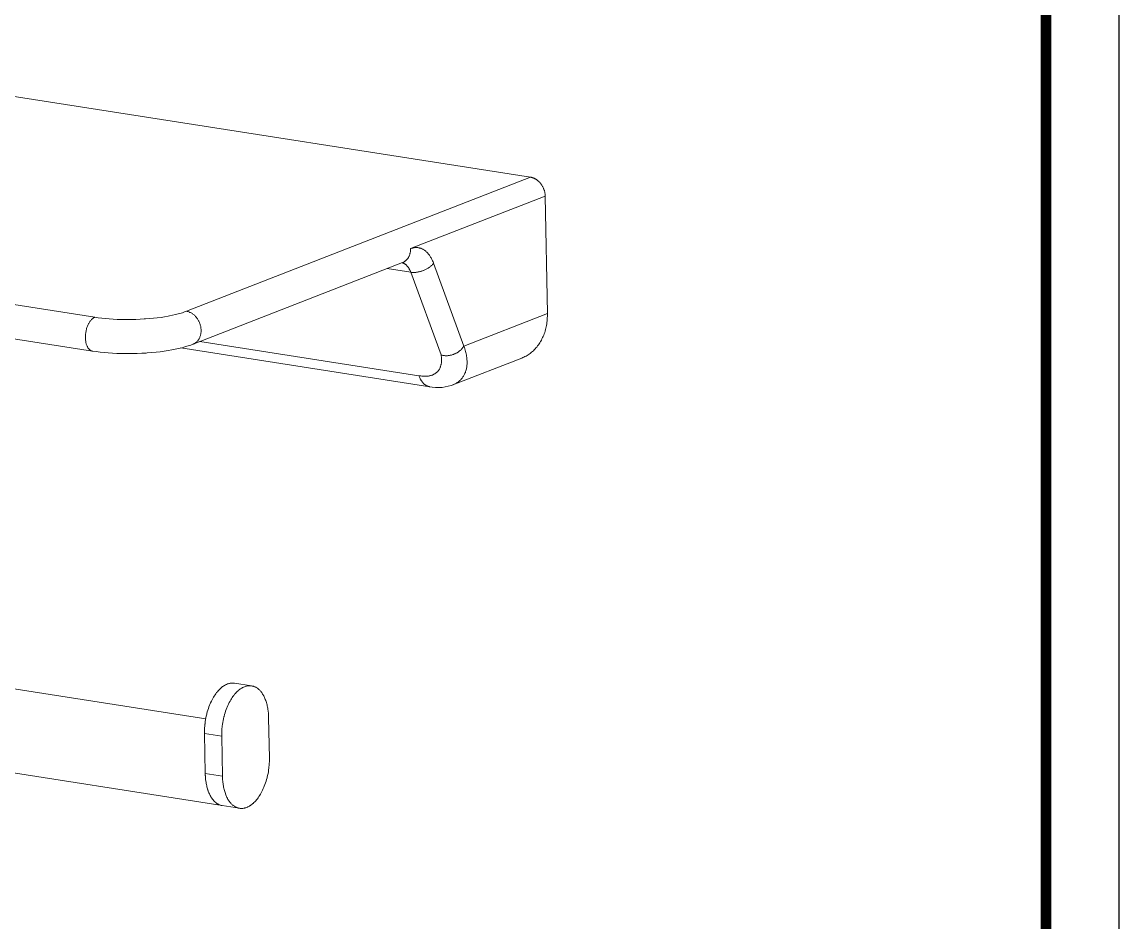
# Model space of a CAD drawing. Extents: x 16296680691 to 16296681342, y -37409619635 to -37409619158.
# Drawn here: x 16296681183.7 to 16296681341.9, y -37409619397 to -37409619267.1 of the extents above; entities that cross this region are included whole.
import ezdxf

# ---------------------------------------------------------------- set-up
doc = ezdxf.new("R2010")
doc.units = 0
doc.header["$LTSCALE"] = 10
doc.header["$MEASUREMENT"] = 0
doc.layers.get('0').update_dxf_attribs({"linetype": 'CONTINUOUS'})
doc.layers.add('02___PRT_ALL_AXES', color=7, linetype='CONTINUOUS')

msp = doc.modelspace()

# ---------------------------------------------------------------- linework, layer by layer
at = {"ltscale": 0.5}
msp.add_lwpolyline([(16296680690.9, -37409619635.49), (16296681341.9, -37409619635.49), (16296681341.9, -37409619158.49), (16296680690.9, -37409619158.49)], close=True, dxfattribs=at)
at = {"color": 5, "linetype": 'ByBlock', "lineweight": 200, "const_width": 1.5}
msp.add_lwpolyline([(16296680701.37, -37409619615.07), (16296681331.37, -37409619615.07), (16296681331.37, -37409619169.57), (16296680701.37, -37409619169.57)], close=True, dxfattribs=at)
at = {"color": 7, "lineweight": 5}
for points in [[(16296681210.05, -37409619369.78), (16296681210.05, -37409619369.52), (16296681210.05, -37409619369.26), (16296681210.06, -37409619368.99), (16296681210.08, -37409619368.73), (16296681210.11, -37409619368.46), (16296681210.12, -37409619368.39), (16296681210.12, -37409619368.34), (16296681210.16, -37409619368.07), (16296681210.2, -37409619367.8), (16296681210.25, -37409619367.53), (16296681210.3, -37409619367.27), (16296681210.37, -37409619367.01), (16296681210.39, -37409619366.93), (16296681210.45, -37409619366.68), (16296681210.53, -37409619366.43), (16296681210.61, -37409619366.18), (16296681210.69, -37409619365.94), (16296681210.78, -37409619365.7), (16296681210.83, -37409619365.59), (16296681210.93, -37409619365.37), (16296681211.03, -37409619365.15), (16296681211.13, -37409619364.94), (16296681211.24, -37409619364.74), (16296681211.35, -37409619364.55), (16296681211.45, -37409619364.4), (16296681211.56, -37409619364.22), (16296681211.68, -37409619364.05), (16296681211.79, -37409619363.9), (16296681211.91, -37409619363.76), (16296681212.03, -37409619363.62), (16296681212.16, -37409619363.48), (16296681212.28, -37409619363.36), (16296681212.4, -37409619363.24), (16296681212.42, -37409619363.23), (16296681212.54, -37409619363.12), (16296681212.66, -37409619363.03), (16296681212.78, -37409619362.94), (16296681212.82, -37409619362.92), (16296681212.94, -37409619362.85), (16296681213.06, -37409619362.78), (16296681213.18, -37409619362.72), (16296681213.22, -37409619362.7), (16296681213.34, -37409619362.65), (16296681213.46, -37409619362.61), (16296681213.57, -37409619362.58), (16296681213.63, -37409619362.56), (16296681213.74, -37409619362.54), (16296681213.86, -37409619362.52), (16296681213.97, -37409619362.51), (16296681214.03, -37409619362.51), (16296681214.14, -37409619362.51), (16296681214.25, -37409619362.52), (16296681214.36, -37409619362.53)], [(16296681212.52, -37409619370.17), (16296681212.52, -37409619369.91), (16296681212.53, -37409619369.64), (16296681212.54, -37409619369.38), (16296681212.56, -37409619369.11), (16296681212.59, -37409619368.85), (16296681212.59, -37409619368.78), (16296681212.6, -37409619368.73), (16296681212.63, -37409619368.46), (16296681212.68, -37409619368.19), (16296681212.73, -37409619367.92), (16296681212.78, -37409619367.66), (16296681212.84, -37409619367.4), (16296681212.86, -37409619367.32), (16296681212.93, -37409619367.06), (16296681213.01, -37409619366.81), (16296681213.09, -37409619366.57), (16296681213.17, -37409619366.33), (16296681213.26, -37409619366.09), (16296681213.31, -37409619365.98), (16296681213.41, -37409619365.75), (16296681213.51, -37409619365.54), (16296681213.61, -37409619365.33), (16296681213.72, -37409619365.13), (16296681213.83, -37409619364.94), (16296681213.92, -37409619364.78), (16296681214.04, -37409619364.61), (16296681214.15, -37409619364.44), (16296681214.27, -37409619364.29), (16296681214.38, -37409619364.14), (16296681214.5, -37409619364), (16296681214.63, -37409619363.87), (16296681214.75, -37409619363.74), (16296681214.88, -37409619363.63), (16296681214.9, -37409619363.61), (16296681215.02, -37409619363.51), (16296681215.14, -37409619363.42), (16296681215.26, -37409619363.33), (16296681215.3, -37409619363.31), (16296681215.42, -37409619363.23), (16296681215.54, -37409619363.17), (16296681215.65, -37409619363.11), (16296681215.7, -37409619363.09), (16296681215.82, -37409619363.04), (16296681215.94, -37409619363), (16296681216.05, -37409619362.96), (16296681216.11, -37409619362.95), (16296681216.22, -37409619362.93), (16296681216.34, -37409619362.91), (16296681216.45, -37409619362.9), (16296681216.5, -37409619362.9), (16296681216.62, -37409619362.9), (16296681216.73, -37409619362.91), (16296681216.84, -37409619362.92)], [(16296681216.84, -37409619362.92), (16296681214.36, -37409619362.53)], [(16296681216.84, -37409619362.92), (16296681216.92, -37409619362.94), (16296681217.01, -37409619362.95), (16296681217.09, -37409619362.98), (16296681217.17, -37409619363.01), (16296681217.25, -37409619363.04), (16296681217.34, -37409619363.07), (16296681217.42, -37409619363.11), (16296681217.5, -37409619363.16), (16296681217.58, -37409619363.21), (16296681217.66, -37409619363.26), (16296681217.73, -37409619363.32), (16296681217.8, -37409619363.37), (16296681217.88, -37409619363.44), (16296681217.95, -37409619363.51), (16296681218.03, -37409619363.58), (16296681218.1, -37409619363.66), (16296681218.17, -37409619363.75), (16296681218.22, -37409619363.8), (16296681218.29, -37409619363.9), (16296681218.36, -37409619363.99), (16296681218.42, -37409619364.1), (16296681218.49, -37409619364.21), (16296681218.55, -37409619364.32), (16296681218.58, -37409619364.36), (16296681218.64, -37409619364.48), (16296681218.7, -37409619364.61), (16296681218.76, -37409619364.74), (16296681218.81, -37409619364.87), (16296681218.87, -37409619365.02), (16296681218.87, -37409619365.03), (16296681218.92, -37409619365.18), (16296681218.97, -37409619365.33), (16296681219.01, -37409619365.49), (16296681219.06, -37409619365.65), (16296681219.09, -37409619365.79), (16296681219.13, -37409619365.97), (16296681219.16, -37409619366.14), (16296681219.19, -37409619366.32), (16296681219.22, -37409619366.5), (16296681219.23, -37409619366.63), (16296681219.25, -37409619366.82), (16296681219.27, -37409619367.02), (16296681219.28, -37409619367.21), (16296681219.29, -37409619367.41), (16296681219.29, -37409619367.53)], [(16296681219.29, -37409619367.53), (16296681219.4, -37409619373.33)], [(16296681212.52, -37409619370.17), (16296681210.05, -37409619369.78)], [(16296681210.16, -37409619375.58), (16296681210.05, -37409619369.78)], [(16296681212.63, -37409619375.97), (16296681212.52, -37409619370.17)], [(16296681219.4, -37409619373.33), (16296681219.4, -37409619373.59), (16296681219.39, -37409619373.85), (16296681219.38, -37409619374.12), (16296681219.36, -37409619374.38), (16296681219.34, -37409619374.65), (16296681219.33, -37409619374.72), (16296681219.32, -37409619374.77), (16296681219.29, -37409619375.04), (16296681219.25, -37409619375.31), (16296681219.2, -37409619375.58), (16296681219.14, -37409619375.84), (16296681219.08, -37409619376.1), (16296681219.06, -37409619376.18), (16296681218.99, -37409619376.43), (16296681218.92, -37409619376.68), (16296681218.84, -37409619376.93), (16296681218.75, -37409619377.17), (16296681218.66, -37409619377.41), (16296681218.61, -37409619377.52), (16296681218.52, -37409619377.74), (16296681218.42, -37409619377.96), (16296681218.32, -37409619378.17), (16296681218.21, -37409619378.36), (16296681218.1, -37409619378.56), (16296681218, -37409619378.71), (16296681217.89, -37409619378.89), (16296681217.77, -37409619379.06), (16296681217.66, -37409619379.21), (16296681217.54, -37409619379.35), (16296681217.42, -37409619379.49), (16296681217.29, -37409619379.63), (16296681217.17, -37409619379.75), (16296681217.05, -37409619379.87), (16296681217.03, -37409619379.88), (16296681216.91, -37409619379.99), (16296681216.78, -37409619380.08), (16296681216.66, -37409619380.17), (16296681216.63, -37409619380.19), (16296681216.51, -37409619380.26), (16296681216.39, -37409619380.33), (16296681216.27, -37409619380.39), (16296681216.22, -37409619380.41), (16296681216.1, -37409619380.46), (16296681215.99, -37409619380.5), (16296681215.87, -37409619380.53), (16296681215.82, -37409619380.55), (16296681215.7, -37409619380.57), (16296681215.59, -37409619380.59), (16296681215.48, -37409619380.6), (16296681215.42, -37409619380.6), (16296681215.31, -37409619380.6), (16296681215.2, -37409619380.59), (16296681215.09, -37409619380.58)], [(16296681212.63, -37409619375.97), (16296681210.16, -37409619375.58)], [(16296681212.61, -37409619380.19), (16296681212.53, -37409619380.17), (16296681212.44, -37409619380.16), (16296681212.36, -37409619380.13), (16296681212.27, -37409619380.1), (16296681212.19, -37409619380.07), (16296681212.11, -37409619380.04), (16296681212.03, -37409619380), (16296681211.95, -37409619379.95), (16296681211.87, -37409619379.9), (16296681211.79, -37409619379.85), (16296681211.71, -37409619379.79), (16296681211.65, -37409619379.74), (16296681211.57, -37409619379.67), (16296681211.5, -37409619379.6), (16296681211.42, -37409619379.53), (16296681211.35, -37409619379.45), (16296681211.27, -37409619379.36), (16296681211.23, -37409619379.31), (16296681211.16, -37409619379.21), (16296681211.09, -37409619379.12), (16296681211.02, -37409619379.01), (16296681210.96, -37409619378.9), (16296681210.89, -37409619378.79), (16296681210.87, -37409619378.75), (16296681210.81, -37409619378.63), (16296681210.75, -37409619378.5), (16296681210.69, -37409619378.37), (16296681210.63, -37409619378.24), (16296681210.58, -37409619378.09), (16296681210.58, -37409619378.08), (16296681210.52, -37409619377.93), (16296681210.48, -37409619377.78), (16296681210.43, -37409619377.62), (16296681210.39, -37409619377.46), (16296681210.36, -37409619377.32), (16296681210.32, -37409619377.14), (16296681210.29, -37409619376.97), (16296681210.26, -37409619376.79), (16296681210.23, -37409619376.61), (16296681210.21, -37409619376.48), (16296681210.19, -37409619376.29), (16296681210.18, -37409619376.09), (16296681210.17, -37409619375.9), (16296681210.16, -37409619375.7), (16296681210.16, -37409619375.58)], [(16296681215.09, -37409619380.58), (16296681215, -37409619380.56), (16296681214.92, -37409619380.54), (16296681214.83, -37409619380.52), (16296681214.75, -37409619380.49), (16296681214.67, -37409619380.46), (16296681214.59, -37409619380.42), (16296681214.51, -37409619380.38), (16296681214.43, -37409619380.34), (16296681214.35, -37409619380.29), (16296681214.27, -37409619380.24), (16296681214.19, -37409619380.18), (16296681214.12, -37409619380.13), (16296681214.05, -37409619380.06), (16296681213.97, -37409619379.99), (16296681213.9, -37409619379.92), (16296681213.82, -37409619379.84), (16296681213.75, -37409619379.75), (16296681213.71, -37409619379.69), (16296681213.64, -37409619379.6), (16296681213.57, -37409619379.5), (16296681213.5, -37409619379.4), (16296681213.43, -37409619379.29), (16296681213.37, -37409619379.18), (16296681213.35, -37409619379.14), (16296681213.28, -37409619379.02), (16296681213.22, -37409619378.89), (16296681213.17, -37409619378.76), (16296681213.11, -37409619378.62), (16296681213.06, -37409619378.48), (16296681213.05, -37409619378.47), (16296681213, -37409619378.32), (16296681212.95, -37409619378.17), (16296681212.91, -37409619378.01), (16296681212.87, -37409619377.85), (16296681212.83, -37409619377.7), (16296681212.8, -37409619377.53), (16296681212.76, -37409619377.36), (16296681212.73, -37409619377.18), (16296681212.71, -37409619377), (16296681212.69, -37409619376.86), (16296681212.67, -37409619376.67), (16296681212.66, -37409619376.48), (16296681212.64, -37409619376.28), (16296681212.63, -37409619376.08), (16296681212.63, -37409619375.97)], [(16296681215.09, -37409619380.58), (16296681212.61, -37409619380.19)]]:
    msp.add_lwpolyline(points, dxfattribs=at)
at = {"layer": '02___PRT_ALL_AXES', "color": 7, "lineweight": 5}
for points in [[(16296681257.06, -37409619289.55), (16296681129.08, -37409619269.53)], [(16296681257.06, -37409619289.55), (16296681207.44, -37409619308.88)], [(16296681257.06, -37409619289.55), (16296681257.13, -37409619289.56), (16296681257.2, -37409619289.58), (16296681257.27, -37409619289.6), (16296681257.34, -37409619289.62), (16296681257.41, -37409619289.64), (16296681257.48, -37409619289.67), (16296681257.55, -37409619289.7), (16296681257.62, -37409619289.73), (16296681257.69, -37409619289.77), (16296681257.76, -37409619289.8), (16296681257.83, -37409619289.84), (16296681257.85, -37409619289.86), (16296681257.92, -37409619289.9), (16296681257.99, -37409619289.95), (16296681258.05, -37409619290), (16296681258.12, -37409619290.05), (16296681258.18, -37409619290.11), (16296681258.24, -37409619290.17), (16296681258.3, -37409619290.23), (16296681258.36, -37409619290.29), (16296681258.42, -37409619290.35), (16296681258.48, -37409619290.42), (16296681258.53, -37409619290.49), (16296681258.59, -37409619290.56), (16296681258.64, -37409619290.63), (16296681258.69, -37409619290.71), (16296681258.74, -37409619290.79), (16296681258.78, -37409619290.87), (16296681258.83, -37409619290.95), (16296681258.87, -37409619291.03), (16296681258.91, -37409619291.12), (16296681258.94, -37409619291.2), (16296681258.98, -37409619291.29), (16296681258.99, -37409619291.34), (16296681259.01, -37409619291.4), (16296681259.04, -37409619291.48), (16296681259.07, -37409619291.57), (16296681259.09, -37409619291.66), (16296681259.11, -37409619291.75), (16296681259.12, -37409619291.84), (16296681259.14, -37409619291.93), (16296681259.15, -37409619292.02), (16296681259.16, -37409619292.11), (16296681259.16, -37409619292.2), (16296681259.17, -37409619292.29)], [(16296681081.95, -37409619292.18), (16296681194.24, -37409619309.75)], [(16296681259.17, -37409619292.29), (16296681239.76, -37409619299.85)], [(16296681259.17, -37409619292.29), (16296681259.48, -37409619309.21)], [(16296681193.89, -37409619314.63), (16296681081.6, -37409619297.07)], [(16296681238.6, -37409619301.86), (16296681238.66, -37409619301.84), (16296681238.71, -37409619301.81), (16296681238.77, -37409619301.78), (16296681238.82, -37409619301.75), (16296681238.88, -37409619301.72), (16296681238.93, -37409619301.68), (16296681238.98, -37409619301.65), (16296681239.03, -37409619301.61), (16296681239.08, -37409619301.56), (16296681239.13, -37409619301.52), (16296681239.18, -37409619301.48), (16296681239.22, -37409619301.43), (16296681239.26, -37409619301.38), (16296681239.31, -37409619301.33), (16296681239.35, -37409619301.27), (16296681239.39, -37409619301.22), (16296681239.42, -37409619301.16), (16296681239.46, -37409619301.11), (16296681239.49, -37409619301.04), (16296681239.52, -37409619300.98), (16296681239.55, -37409619300.92), (16296681239.58, -37409619300.85), (16296681239.61, -37409619300.78), (16296681239.63, -37409619300.71), (16296681239.65, -37409619300.64), (16296681239.67, -37409619300.56), (16296681239.69, -37409619300.49), (16296681239.71, -37409619300.41), (16296681239.72, -37409619300.33), (16296681239.73, -37409619300.25), (16296681239.74, -37409619300.17), (16296681239.75, -37409619300.09), (16296681239.75, -37409619300.01), (16296681239.76, -37409619299.93), (16296681239.76, -37409619299.85)], [(16296681239.76, -37409619299.85), (16296681239.85, -37409619299.82), (16296681239.93, -37409619299.79), (16296681240.02, -37409619299.77), (16296681240.1, -37409619299.75), (16296681240.18, -37409619299.73), (16296681240.27, -37409619299.72), (16296681240.35, -37409619299.71), (16296681240.43, -37409619299.7), (16296681240.51, -37409619299.7), (16296681240.59, -37409619299.69), (16296681240.67, -37409619299.7), (16296681240.75, -37409619299.7), (16296681240.82, -37409619299.71), (16296681240.9, -37409619299.72), (16296681240.98, -37409619299.74), (16296681241.06, -37409619299.76), (16296681241.13, -37409619299.78), (16296681241.21, -37409619299.8), (16296681241.29, -37409619299.83), (16296681241.36, -37409619299.86), (16296681241.44, -37409619299.9), (16296681241.52, -37409619299.93), (16296681241.59, -37409619299.98), (16296681241.66, -37409619300.02), (16296681241.74, -37409619300.07), (16296681241.81, -37409619300.12), (16296681241.89, -37409619300.18), (16296681241.95, -37409619300.23), (16296681242.02, -37409619300.29), (16296681242.09, -37409619300.36), (16296681242.16, -37409619300.43), (16296681242.23, -37409619300.5), (16296681242.29, -37409619300.58), (16296681242.36, -37409619300.66), (16296681242.42, -37409619300.74), (16296681242.47, -37409619300.8), (16296681242.53, -37409619300.89), (16296681242.59, -37409619300.98), (16296681242.65, -37409619301.08), (16296681242.71, -37409619301.19), (16296681242.77, -37409619301.29), (16296681242.83, -37409619301.4), (16296681242.88, -37409619301.51), (16296681242.93, -37409619301.63), (16296681242.99, -37409619301.75), (16296681243.04, -37409619301.88), (16296681243.07, -37409619301.97)], [(16296681238.6, -37409619301.86), (16296681208.39, -37409619313.63)], [(16296681238.53, -37409619301.89), (16296681238.55, -37409619301.89), (16296681238.59, -37409619301.9), (16296681238.63, -37409619301.92), (16296681238.67, -37409619301.93), (16296681238.71, -37409619301.95), (16296681238.75, -37409619301.96), (16296681238.79, -37409619301.98), (16296681238.82, -37409619302), (16296681238.84, -37409619302.01), (16296681238.88, -37409619302.03), (16296681238.92, -37409619302.05)], [(16296681238.92, -37409619302.05), (16296681238.97, -37409619302.09), (16296681239.01, -37409619302.12), (16296681239.06, -37409619302.16), (16296681239.11, -37409619302.2), (16296681239.16, -37409619302.25), (16296681239.22, -37409619302.31), (16296681239.27, -37409619302.36), (16296681239.31, -37409619302.41), (16296681239.36, -37409619302.47), (16296681239.4, -37409619302.52), (16296681239.44, -37409619302.59), (16296681239.49, -37409619302.65), (16296681239.53, -37409619302.72), (16296681239.57, -37409619302.79), (16296681239.61, -37409619302.86), (16296681239.65, -37409619302.94), (16296681239.68, -37409619303.02), (16296681239.72, -37409619303.1), (16296681239.75, -37409619303.19), (16296681239.77, -37409619303.25)], [(16296681239.77, -37409619303.25), (16296681239.86, -37409619303.26), (16296681239.94, -37409619303.27), (16296681240.03, -37409619303.28), (16296681240.12, -37409619303.28), (16296681240.21, -37409619303.28), (16296681240.31, -37409619303.28), (16296681240.4, -37409619303.27), (16296681240.5, -37409619303.27), (16296681240.6, -37409619303.26), (16296681240.66, -37409619303.25), (16296681240.76, -37409619303.23), (16296681240.86, -37409619303.22), (16296681240.97, -37409619303.2), (16296681241.07, -37409619303.17), (16296681241.17, -37409619303.15), (16296681241.28, -37409619303.12), (16296681241.38, -37409619303.08), (16296681241.48, -37409619303.05), (16296681241.59, -37409619303.01), (16296681241.61, -37409619303), (16296681241.71, -37409619302.96), (16296681241.81, -37409619302.92), (16296681241.9, -37409619302.87), (16296681242, -37409619302.82), (16296681242.09, -37409619302.77), (16296681242.18, -37409619302.72), (16296681242.27, -37409619302.67), (16296681242.36, -37409619302.61), (16296681242.44, -37409619302.56), (16296681242.5, -37409619302.52), (16296681242.57, -37409619302.46), (16296681242.65, -37409619302.4), (16296681242.72, -37409619302.34), (16296681242.78, -37409619302.28), (16296681242.85, -37409619302.22), (16296681242.91, -37409619302.15), (16296681242.96, -37409619302.09), (16296681243.02, -37409619302.03), (16296681243.07, -37409619301.97)], [(16296681243.07, -37409619301.97), (16296681247.44, -37409619313.9)], [(16296681239.77, -37409619303.25), (16296681236.39, -37409619302.72)], [(16296681244.15, -37409619315.19), (16296681239.77, -37409619303.25)], [(16296681193.89, -37409619314.63), (16296681193.84, -37409619314.62), (16296681193.79, -37409619314.61), (16296681193.74, -37409619314.59), (16296681193.69, -37409619314.57), (16296681193.63, -37409619314.54), (16296681193.58, -37409619314.51), (16296681193.53, -37409619314.47), (16296681193.48, -37409619314.43), (16296681193.45, -37409619314.41), (16296681193.4, -37409619314.36), (16296681193.35, -37409619314.31), (16296681193.31, -37409619314.26), (16296681193.27, -37409619314.2), (16296681193.23, -37409619314.14), (16296681193.19, -37409619314.07), (16296681193.15, -37409619313.99), (16296681193.11, -37409619313.91), (16296681193.07, -37409619313.81), (16296681193.03, -37409619313.72), (16296681193, -37409619313.62), (16296681192.98, -37409619313.52), (16296681192.95, -37409619313.42), (16296681192.93, -37409619313.31), (16296681192.91, -37409619313.2), (16296681192.91, -37409619313.18), (16296681192.89, -37409619313.06), (16296681192.88, -37409619312.94), (16296681192.87, -37409619312.82), (16296681192.87, -37409619312.69), (16296681192.87, -37409619312.56), (16296681192.88, -37409619312.43), (16296681192.88, -37409619312.33), (16296681192.88, -37409619312.29), (16296681192.9, -37409619312.16), (16296681192.91, -37409619312.02), (16296681192.93, -37409619311.89), (16296681192.96, -37409619311.76), (16296681192.99, -37409619311.63), (16296681193.02, -37409619311.5), (16296681193.05, -37409619311.37), (16296681193.09, -37409619311.25), (16296681193.13, -37409619311.13), (16296681193.18, -37409619311.02), (16296681193.22, -37409619310.9), (16296681193.28, -37409619310.79), (16296681193.33, -37409619310.68), (16296681193.35, -37409619310.65), (16296681193.4, -37409619310.55), (16296681193.46, -37409619310.46), (16296681193.51, -37409619310.38), (16296681193.57, -37409619310.3), (16296681193.63, -37409619310.22), (16296681193.69, -37409619310.15), (16296681193.75, -37409619310.09), (16296681193.82, -37409619310.02), (16296681193.88, -37409619309.97), (16296681193.94, -37409619309.92), (16296681194, -37409619309.87), (16296681194.06, -37409619309.83), (16296681194.12, -37409619309.8), (16296681194.18, -37409619309.77), (16296681194.24, -37409619309.75)], [(16296681207.44, -37409619308.88), (16296681207.15, -37409619308.99), (16296681206.85, -37409619309.09), (16296681206.51, -37409619309.19), (16296681206.24, -37409619309.27), (16296681205.85, -37409619309.37), (16296681205.43, -37409619309.46), (16296681204.98, -37409619309.55), (16296681204.79, -37409619309.59), (16296681204.29, -37409619309.68), (16296681203.78, -37409619309.76), (16296681203.24, -37409619309.83), (16296681202.69, -37409619309.89), (16296681202.12, -37409619309.94), (16296681201.53, -37409619309.99), (16296681201.35, -37409619310), (16296681200.78, -37409619310.03), (16296681200.15, -37409619310.06), (16296681199.52, -37409619310.07), (16296681198.89, -37409619310.08), (16296681198.27, -37409619310.07), (16296681197.65, -37409619310.06), (16296681197.45, -37409619310.05), (16296681196.87, -37409619310.02), (16296681196.3, -37409619309.98), (16296681195.76, -37409619309.94), (16296681195.24, -37409619309.88), (16296681194.73, -37409619309.82), (16296681194.24, -37409619309.75)], [(16296681207.44, -37409619308.88), (16296681207.52, -37409619308.9), (16296681207.61, -37409619308.92), (16296681207.69, -37409619308.94), (16296681207.78, -37409619308.97), (16296681207.87, -37409619309.01), (16296681207.95, -37409619309.04), (16296681208.04, -37409619309.08), (16296681208.12, -37409619309.13), (16296681208.21, -37409619309.18), (16296681208.29, -37409619309.23), (16296681208.37, -37409619309.29), (16296681208.45, -37409619309.35), (16296681208.53, -37409619309.42), (16296681208.61, -37409619309.49), (16296681208.68, -37409619309.56), (16296681208.74, -37409619309.62), (16296681208.81, -37409619309.7), (16296681208.88, -37409619309.79), (16296681208.95, -37409619309.87), (16296681209.01, -37409619309.96), (16296681209.07, -37409619310.06), (16296681209.13, -37409619310.15), (16296681209.19, -37409619310.25), (16296681209.21, -37409619310.3), (16296681209.26, -37409619310.41), (16296681209.31, -37409619310.51), (16296681209.33, -37409619310.55), (16296681209.37, -37409619310.66), (16296681209.4, -37409619310.77), (16296681209.43, -37409619310.88), (16296681209.46, -37409619310.99), (16296681209.49, -37409619311.1), (16296681209.5, -37409619311.16), (16296681209.52, -37409619311.27), (16296681209.53, -37409619311.38), (16296681209.54, -37409619311.49), (16296681209.54, -37409619311.6), (16296681209.55, -37409619311.7), (16296681209.54, -37409619311.81), (16296681209.54, -37409619311.92), (16296681209.53, -37409619312), (16296681209.51, -37409619312.1), (16296681209.49, -37409619312.2), (16296681209.47, -37409619312.3), (16296681209.45, -37409619312.39), (16296681209.42, -37409619312.49), (16296681209.39, -37409619312.58), (16296681209.35, -37409619312.67), (16296681209.31, -37409619312.76), (16296681209.26, -37409619312.84), (16296681209.22, -37409619312.92), (16296681209.17, -37409619312.99), (16296681209.12, -37409619313.07), (16296681209.07, -37409619313.13), (16296681209.01, -37409619313.2), (16296681208.95, -37409619313.26), (16296681208.89, -37409619313.32), (16296681208.88, -37409619313.33), (16296681208.81, -37409619313.39), (16296681208.74, -37409619313.44), (16296681208.68, -37409619313.48), (16296681208.61, -37409619313.53), (16296681208.53, -37409619313.57), (16296681208.46, -37409619313.6), (16296681208.39, -37409619313.63)], [(16296681247.44, -37409619313.9), (16296681259.48, -37409619309.21)], [(16296681259.48, -37409619309.21), (16296681259.48, -37409619309.36), (16296681259.48, -37409619309.59), (16296681259.47, -37409619309.82), (16296681259.46, -37409619310.04), (16296681259.44, -37409619310.27), (16296681259.41, -37409619310.49), (16296681259.38, -37409619310.71), (16296681259.34, -37409619310.92), (16296681259.3, -37409619311.13), (16296681259.25, -37409619311.34), (16296681259.21, -37409619311.53), (16296681259.15, -37409619311.74), (16296681259.09, -37409619311.94), (16296681259.02, -37409619312.13), (16296681258.95, -37409619312.32), (16296681258.87, -37409619312.51), (16296681258.79, -37409619312.69), (16296681258.7, -37409619312.87), (16296681258.61, -37409619313.05), (16296681258.52, -37409619313.22), (16296681258.49, -37409619313.26), (16296681258.39, -37409619313.42), (16296681258.29, -37409619313.58), (16296681258.18, -37409619313.74), (16296681258.07, -37409619313.89), (16296681257.95, -37409619314.04), (16296681257.83, -37409619314.18), (16296681257.71, -37409619314.31), (16296681257.59, -37409619314.44), (16296681257.46, -37409619314.57), (16296681257.33, -37409619314.69), (16296681257.19, -37409619314.8), (16296681257.14, -37409619314.85), (16296681256.99, -37409619314.96), (16296681256.85, -37409619315.06), (16296681256.7, -37409619315.16), (16296681256.55, -37409619315.25), (16296681256.4, -37409619315.34), (16296681256.25, -37409619315.42), (16296681256.09, -37409619315.5), (16296681255.94, -37409619315.57), (16296681255.78, -37409619315.63)], [(16296681209.39, -37409619313.24), (16296681240.96, -37409619318.18)], [(16296681208.39, -37409619313.63), (16296681208.05, -37409619313.76), (16296681207.7, -37409619313.88), (16296681207.31, -37409619313.99), (16296681206.97, -37409619314.09), (16296681206.53, -37409619314.2), (16296681206.06, -37409619314.31), (16296681205.57, -37409619314.41), (16296681205.34, -37409619314.46), (16296681204.8, -37409619314.55), (16296681204.24, -37409619314.64), (16296681203.66, -37409619314.72), (16296681203.06, -37409619314.79), (16296681202.44, -37409619314.85), (16296681201.79, -37409619314.9), (16296681201.61, -37409619314.91), (16296681201, -37409619314.95), (16296681200.32, -37409619314.97), (16296681199.64, -37409619314.99), (16296681198.97, -37409619315), (16296681198.29, -37409619314.99), (16296681197.61, -37409619314.97), (16296681197.42, -37409619314.96), (16296681196.78, -37409619314.93), (16296681196.16, -37409619314.89), (16296681195.57, -37409619314.84), (16296681194.99, -37409619314.78), (16296681194.44, -37409619314.71), (16296681193.89, -37409619314.63)], [(16296681242.53, -37409619319.79), (16296681206.64, -37409619314.17)], [(16296681244.15, -37409619315.19), (16296681244.23, -37409619315.21), (16296681244.31, -37409619315.23), (16296681244.39, -37409619315.25), (16296681244.47, -37409619315.26), (16296681244.56, -37409619315.27), (16296681244.64, -37409619315.28), (16296681244.73, -37409619315.29), (16296681244.82, -37409619315.29), (16296681244.91, -37409619315.29), (16296681245, -37409619315.29), (16296681245.09, -37409619315.29), (16296681245.18, -37409619315.28), (16296681245.28, -37409619315.27), (16296681245.37, -37409619315.25), (16296681245.46, -37409619315.24), (16296681245.55, -37409619315.22), (16296681245.65, -37409619315.2), (16296681245.74, -37409619315.17), (16296681245.83, -37409619315.14), (16296681245.92, -37409619315.11), (16296681246.01, -37409619315.08), (16296681246.03, -37409619315.07), (16296681246.12, -37409619315.03), (16296681246.2, -37409619315), (16296681246.29, -37409619314.95), (16296681246.37, -37409619314.91), (16296681246.46, -37409619314.86), (16296681246.54, -37409619314.82), (16296681246.61, -37409619314.77), (16296681246.69, -37409619314.71), (16296681246.76, -37409619314.66), (16296681246.83, -37409619314.6), (16296681246.9, -37409619314.55), (16296681246.97, -37409619314.49), (16296681247.03, -37409619314.43), (16296681247.09, -37409619314.37), (16296681247.15, -37409619314.3), (16296681247.21, -37409619314.24), (16296681247.26, -37409619314.17), (16296681247.31, -37409619314.11), (16296681247.35, -37409619314.04), (16296681247.4, -37409619313.97), (16296681247.44, -37409619313.9)], [(16296681245.87, -37409619319.49), (16296681245.93, -37409619319.47), (16296681246.04, -37409619319.42), (16296681246.16, -37409619319.37), (16296681246.27, -37409619319.31), (16296681246.37, -37409619319.25), (16296681246.48, -37409619319.18), (16296681246.58, -37409619319.11), (16296681246.67, -37409619319.04), (16296681246.77, -37409619318.97), (16296681246.86, -37409619318.89), (16296681246.94, -37409619318.81), (16296681247.02, -37409619318.72), (16296681247.1, -37409619318.64), (16296681247.17, -37409619318.55), (16296681247.24, -37409619318.46), (16296681247.31, -37409619318.36), (16296681247.37, -37409619318.26), (16296681247.44, -37409619318.16), (16296681247.49, -37409619318.05), (16296681247.55, -37409619317.94), (16296681247.6, -37409619317.82), (16296681247.65, -37409619317.71), (16296681247.69, -37409619317.58), (16296681247.73, -37409619317.46), (16296681247.76, -37409619317.33), (16296681247.8, -37409619317.21), (16296681247.82, -37409619317.07), (16296681247.85, -37409619316.94), (16296681247.86, -37409619316.8), (16296681247.88, -37409619316.66), (16296681247.89, -37409619316.51), (16296681247.89, -37409619316.36), (16296681247.9, -37409619316.21), (16296681247.89, -37409619316.05), (16296681247.88, -37409619315.89), (16296681247.87, -37409619315.73), (16296681247.85, -37409619315.55), (16296681247.83, -37409619315.37), (16296681247.8, -37409619315.2), (16296681247.76, -37409619315.03), (16296681247.72, -37409619314.85), (16296681247.68, -37409619314.67), (16296681247.63, -37409619314.48), (16296681247.57, -37409619314.3), (16296681247.51, -37409619314.11), (16296681247.44, -37409619313.92)], [(16296681240.96, -37409619318.18), (16296681241.07, -37409619318.2), (16296681241.22, -37409619318.22), (16296681241.37, -37409619318.23), (16296681241.51, -37409619318.24), (16296681241.64, -37409619318.25), (16296681241.77, -37409619318.26), (16296681241.88, -37409619318.26), (16296681242, -37409619318.26), (16296681242.11, -37409619318.25), (16296681242.21, -37409619318.24), (16296681242.32, -37409619318.23), (16296681242.41, -37409619318.22), (16296681242.51, -37409619318.2), (16296681242.55, -37409619318.19), (16296681242.64, -37409619318.17), (16296681242.73, -37409619318.15), (16296681242.82, -37409619318.12), (16296681242.9, -37409619318.09), (16296681242.98, -37409619318.06), (16296681243.06, -37409619318.02), (16296681243.13, -37409619317.98), (16296681243.16, -37409619317.97), (16296681243.23, -37409619317.93), (16296681243.3, -37409619317.88), (16296681243.37, -37409619317.83), (16296681243.44, -37409619317.78), (16296681243.5, -37409619317.73), (16296681243.56, -37409619317.67), (16296681243.62, -37409619317.62), (16296681243.67, -37409619317.56), (16296681243.73, -37409619317.49), (16296681243.78, -37409619317.43), (16296681243.83, -37409619317.36), (16296681243.87, -37409619317.29), (16296681243.92, -37409619317.22), (16296681243.96, -37409619317.14), (16296681244, -37409619317.05), (16296681244.03, -37409619316.97), (16296681244.06, -37409619316.89), (16296681244.09, -37409619316.8), (16296681244.12, -37409619316.71), (16296681244.14, -37409619316.62), (16296681244.16, -37409619316.55), (16296681244.18, -37409619316.45), (16296681244.19, -37409619316.35), (16296681244.2, -37409619316.25), (16296681244.21, -37409619316.15), (16296681244.22, -37409619316.04), (16296681244.22, -37409619315.93), (16296681244.22, -37409619315.82), (16296681244.21, -37409619315.71), (16296681244.2, -37409619315.59), (16296681244.19, -37409619315.47), (16296681244.17, -37409619315.35), (16296681244.15, -37409619315.22), (16296681244.15, -37409619315.19)], [(16296681245.87, -37409619319.49), (16296681255.78, -37409619315.63)], [(16296681240.96, -37409619318.18), (16296681240.97, -37409619318.2), (16296681241.01, -37409619318.3), (16296681241.04, -37409619318.39), (16296681241.08, -37409619318.48), (16296681241.12, -37409619318.56), (16296681241.16, -37409619318.65), (16296681241.21, -37409619318.73), (16296681241.25, -37409619318.8), (16296681241.28, -37409619318.86), (16296681241.33, -37409619318.93), (16296681241.38, -37409619318.99), (16296681241.42, -37409619319.06), (16296681241.47, -37409619319.12), (16296681241.52, -37409619319.18), (16296681241.57, -37409619319.24), (16296681241.62, -37409619319.29), (16296681241.68, -37409619319.35), (16296681241.73, -37409619319.4), (16296681241.78, -37409619319.44), (16296681241.84, -37409619319.48), (16296681241.89, -37409619319.52), (16296681241.94, -37409619319.56), (16296681241.99, -37409619319.59), (16296681242.05, -37409619319.62), (16296681242.07, -37409619319.63), (16296681242.13, -37409619319.66), (16296681242.18, -37409619319.69), (16296681242.24, -37409619319.71), (16296681242.29, -37409619319.73), (16296681242.35, -37409619319.75), (16296681242.41, -37409619319.76), (16296681242.47, -37409619319.78), (16296681242.52, -37409619319.79)], [(16296681242.52, -37409619319.79), (16296681242.87, -37409619319.83), (16296681243.36, -37409619319.87), (16296681243.84, -37409619319.88), (16296681244.3, -37409619319.86), (16296681244.75, -37409619319.8), (16296681245.19, -37409619319.71), (16296681245.6, -37409619319.59), (16296681245.88, -37409619319.49)], [(16296681103.83, -37409619351.03), (16296681210.22, -37409619367.67)], [(16296681101.97, -37409619362.88), (16296681212.61, -37409619380.19)], [(16296681210.16, -37409619375.58), (16296681210.16, -37409619375.86)], [(16296681210.16, -37409619375.86), (16296681210.17, -37409619375.91), (16296681210.18, -37409619376.1), (16296681210.19, -37409619376.29), (16296681210.21, -37409619376.47), (16296681210.24, -37409619376.65), (16296681210.26, -37409619376.83), (16296681210.29, -37409619377), (16296681210.32, -37409619377.17), (16296681210.36, -37409619377.34), (16296681210.4, -37409619377.5), (16296681210.44, -37409619377.65), (16296681210.48, -37409619377.8), (16296681210.53, -37409619377.95), (16296681210.58, -37409619378.09), (16296681210.63, -37409619378.23), (16296681210.68, -37409619378.36), (16296681210.74, -37409619378.49), (16296681210.8, -37409619378.61), (16296681210.86, -37409619378.73), (16296681210.92, -37409619378.84), (16296681210.94, -37409619378.88), (16296681211.01, -37409619378.98), (16296681211.07, -37409619379.09), (16296681211.14, -37409619379.18), (16296681211.21, -37409619379.28), (16296681211.28, -37409619379.36), (16296681211.32, -37409619379.41), (16296681211.39, -37409619379.49), (16296681211.46, -37409619379.57), (16296681211.53, -37409619379.64), (16296681211.61, -37409619379.71), (16296681211.68, -37409619379.77), (16296681211.74, -37409619379.81), (16296681211.82, -37409619379.87), (16296681211.89, -37409619379.92), (16296681211.97, -37409619379.97), (16296681212.05, -37409619380.01), (16296681212.13, -37409619380.05), (16296681212.2, -37409619380.08), (16296681212.28, -37409619380.11), (16296681212.36, -37409619380.13), (16296681212.45, -37409619380.16), (16296681212.53, -37409619380.18), (16296681212.61, -37409619380.19)]]:
    msp.add_lwpolyline(points, dxfattribs=at)

doc.saveas('drawing.dxf')
